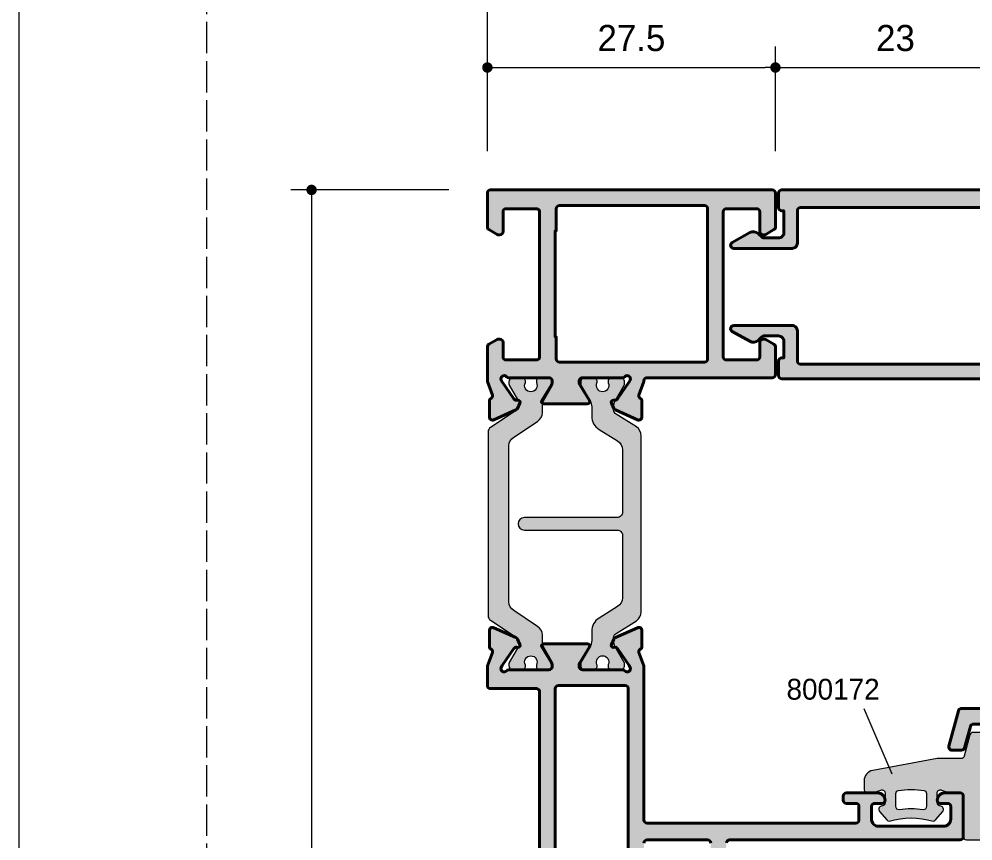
# Model space of a CAD drawing. Header units: millimetres. Extents: x -576 to 4430, y -1196 to 2690.
# Drawn here: x 0 to 91.4, y -254.7 to -176 of the extents above; entities that cross this region are included whole.
import ezdxf

# ---------------------------------------------------------------- set-up
doc = ezdxf.new("R2010")
doc.units = ezdxf.units.MM
doc.header["$LTSCALE"] = 0.25
doc.header["$MEASUREMENT"] = 0
doc.linetypes.add('ACAD_ISO02W100', pattern=[15, 12, -3])
doc.layers.get('0').update_dxf_attribs({"lineweight": 5})
doc.layers.get('Defpoints').update_dxf_attribs({"lineweight": 5})
for name, color, linetype, lineweight in [('01_Aluminum', 4, 'Continuous', 40), ('01_Dimension', 251, 'Continuous', 9), ('01_Fill Plastic', 253, 'Continuous', 0), ('01_Fill Polyamide', 10, 'Continuous', 0), ('01_Plastic', 3, 'Continuous', 20), ('01_Polyamide', 201, 'Continuous', 20), ('01_Text', 40, 'Continuous', 25)]:
    doc.layers.add(name, color=color, linetype=linetype, lineweight=lineweight)
doc.layers.add('01_Fill Aluminum', color=7, linetype='Continuous', lineweight=0, true_color=0xdcdcdc)
doc.layers.add('02_Block Frame', color=7, linetype='Continuous', lineweight=5, true_color=0xe2001a, plot=False)
doc.styles.add('Aluk Text', font='GOTHIC.TTF')
doc.dimstyles.new('ALUK Manual 1-1', dxfattribs={"dimtxt": 2.5, "dimasz": 1, "dimexe": 2, "dimexo": 4, "dimgap": 1.5, "dimtad": 3, "dimdec": 1, "dimdsep": 46, "dimtxsty": 'Aluk Text', "dimblk": 'DOT', "dimcen": 0, "dimclrd": 256, "dimclre": 256, "dimclrt": 2, "dimaunit": 1, "dimadec": 0, "dimazin": 0, "dimtfac": 0.7, "dimtdec": 1, "dimtmove": 0, "dimatfit": 3, "dimldrblk": 'DOT', "dimfxl": 1, "dimtolj": 2, "dimlwd": -1, "dimlwe": -1, "dimarcsym": 0})

# ---------------------------------------------------------------- blocks, each defined once
blk = doc.blocks.new('U10000')
at = {"layer": '01_Fill Aluminum', "ltscale": 0.25}
h = blk.add_hatch(color=256, dxfattribs=at)
h.dxf.hatch_style = 1
h.paths.add_polyline_path([(96.499, 9.6, 0.585524), (96.195, 9.771), (94.677, 8.844, -0.137872), (94.52, 8.8), (94.299, 8.8, -0.414214), (93.999, 9.1), (93.999, 12.953, 0.213411), (93.899, 13.176, -0.85546), (94.221, 13.674), (94.404, 13.593), (96.033, 12.468, -0.267949), (96.161, 12.197), (96.152, 12.082, 0.57735), (96.437, 11.885), (96.944, 12.126, 0.177976), (97.089, 12.274), (98.04, 14.383, 0.544467), (97.763, 14.804), (96.184, 14.794, 0.303984), (95.968, 14.647, -0.402738), (95.67, 14.514), (94.369, 14.982, 0.086513), (94.267, 15), (79.599, 15, -0.414214), (79.299, 15.3), (79.299, 35.3, -0.414214), (79.599, 35.6), (80.899, 35.6, -0.414214), (81.199, 35.3), (81.199, 34.4, 0.414214), (81.499, 34.1), (81.899, 34.1, 0.414214), (82.199, 34.4), (82.199, 37.4, 0.414214), (81.499, 38.1, 0.414214), (81.199, 37.8), (81.199, 37.1, -0.414214), (80.899, 36.8), (79.699, 36.8, -0.414214), (78.999, 37.5), (78.999, 43.7, -0.414214), (79.699, 44.4), (80.899, 44.4, -0.414214), (81.199, 44.1), (81.199, 43.4, 0.414214), (81.499, 43.1, 0.414214), (82.199, 43.8), (82.199, 45.3, 0.414214), (81.899, 45.6), (77.999, 45.6, 0.414214), (77.699, 45.3), (77.699, 23.196, -0.391837), (77.422, 22.897), (77.122, 22.897, 0.391837), (76.199, 21.9), (76.199, 21.7, 0.414214), (76.499, 21.4), (77.399, 21.4, -0.414214), (77.699, 21.1), (77.699, 15.3, -0.414214), (77.399, 15), (70.232, 15, 0.086513), (70.131, 14.982), (68.829, 14.514, -0.392793), (68.534, 14.64), (68.528, 14.654, 0.294413), (68.315, 14.794), (66.736, 14.804, 0.548619), (66.461, 14.379), (67.41, 12.274, 0.177976), (67.555, 12.126), (68.062, 11.885, 0.717549), (68.351, 12.131, -0.329769), (68.466, 12.468), (70.095, 13.593), (70.278, 13.674, -0.855531), (70.6, 13.176, 0.213411), (70.5, 12.953), (70.5, 9.1, -0.414214), (70.2, 8.8), (69.979, 8.8, -0.137872), (69.822, 8.844), (68.304, 9.771, 0.585524), (68, 9.6), (68, 5.4, 0.585524), (68.304, 5.229), (69.822, 6.156, -0.137872), (69.979, 6.2), (70.2, 6.2, -0.414214), (70.5, 5.9), (70.5, 2.047, 0.213411), (70.6, 1.824, -0.85546), (70.278, 1.326), (70.095, 1.407), (68.466, 2.532, -0.267949), (68.338, 2.803), (68.347, 2.918, 0.57735), (68.062, 3.115), (67.555, 2.874, 0.177976), (67.41, 2.726), (66.46, 0.617, 0.544467), (66.736, 0.196), (68.315, 0.206, 0.303984), (68.531, 0.353, -0.402738), (68.829, 0.486), (70.131, 0.018, 0.086513), (70.232, 0), (72, 0, 0.414214), (72.3, 0.3), (72.3, 4.7, -0.414214), (72.6, 5), (91.899, 5, -0.414214), (92.199, 4.7), (92.199, 0.3, 0.414214), (92.499, 0), (94.267, 0, 0.086513), (94.369, 0.018), (95.67, 0.486, -0.392793), (95.965, 0.36), (95.971, 0.346, 0.294413), (96.184, 0.206), (97.763, 0.196, 0.548619), (98.038, 0.621), (97.089, 2.726, 0.177976), (96.944, 2.874), (96.437, 3.115, 0.717549), (96.148, 2.869, -0.329769), (96.033, 2.532), (94.404, 1.407), (94.221, 1.326, -0.855531), (93.899, 1.824, 0.213411), (93.999, 2.047), (93.999, 5.9, -0.414214), (94.299, 6.2), (94.52, 6.2, -0.137872), (94.677, 6.156), (96.195, 5.229, 0.585524), (96.499, 5.4)])
h.paths.add_polyline_path([(72, 13.2, -0.414214), (72.3, 13.5), (92.199, 13.5, -0.414214), (92.499, 13.2), (92.499, 6.8, -0.414214), (92.199, 6.5), (72.3, 6.5, -0.414214), (72, 6.8)], flags=16)
h = blk.add_hatch(color=256, dxfattribs=at)
h.dxf.hatch_style = 1
h.paths.add_polyline_path([(140, 27.3, 0.414214), (139.7, 27.6), (136.45, 27.6, 0.267949), (136.191, 27.45), (135.74, 26.67, 0.131652), (135.7, 26.52, 0.569051), (136, 26.1), (137.9, 26.1, -0.414214), (138.2, 25.8), (138.2, 22.9, -0.414214), (137.9, 22.6), (124, 22.6, -0.414214), (123.7, 22.9), (123.7, 25.8, -0.414214), (124, 26.1), (125.4, 26.1, 0.414214), (125.7, 26.4, 0.240277), (125.66, 26.67), (125.209, 27.45, 0.267949), (124.949, 27.6), (122.3, 27.6, 0.414214), (122, 27.3), (122, 15.299, -0.398616), (121.716, 15, 0.073042), (121.63, 14.982), (120.329, 14.514, -0.392793), (120.034, 14.64), (120.028, 14.654, 0.294413), (119.815, 14.794), (118.236, 14.804, 0.548619), (117.961, 14.379), (118.91, 12.274, 0.177976), (119.055, 12.126), (119.562, 11.885, 0.717549), (119.851, 12.131, -0.329769), (119.966, 12.468), (121.595, 13.593), (121.778, 13.674, -0.855531), (122.1, 13.176, 0.213411), (122, 12.953), (122, 9.1, -0.414214), (121.7, 8.8), (121.479, 8.8, -0.137872), (121.322, 8.844), (119.804, 9.771, 0.585524), (119.5, 9.6), (119.5, 5.4, 0.585524), (119.804, 5.229), (121.322, 6.156, -0.137872), (121.479, 6.2), (121.7, 6.2, -0.414214), (122, 5.9), (122, 2.047, 0.213411), (122.1, 1.824, -0.85546), (121.778, 1.326), (121.595, 1.407), (119.966, 2.532, -0.267949), (119.838, 2.803), (119.847, 2.918, 0.57735), (119.562, 3.115), (119.055, 2.874, 0.177976), (118.91, 2.726), (117.959, 0.617, 0.544467), (118.236, 0.196), (119.815, 0.206, 0.303984), (120.031, 0.353, -0.402738), (120.329, 0.486), (121.63, 0.018, 0.086513), (121.732, 0), (124.949, 0, 0.26795), (125.209, 0.15), (125.66, 0.93, 0.131652), (125.7, 1.08, 0.569051), (125.4, 1.5), (124, 1.5, -0.414214), (123.7, 1.8), (123.7, 4.7, -0.414214), (124, 5), (137.9, 5, -0.414214), (138.2, 4.7), (138.2, 1.8, -0.414214), (137.9, 1.5), (136, 1.5, 0.414214), (135.7, 1.2, 0.240277), (135.74, 0.93), (136.191, 0.15, 0.267949), (136.45, 0), (139.7, 0, 0.414214), (140, 0.3)])
h.paths.add_polyline_path([(123.501, 6.9), (123.501, 20.8, -0.414214), (123.801, 21.1), (138.201, 21.1, -0.414214), (138.501, 20.8), (138.501, 6.9, -0.414214), (138.201, 6.6), (136.101, 6.6), (136.101, 6.5), (125.901, 6.5), (125.901, 6.6), (123.801, 6.6, -0.414214)], flags=16)
at = {"layer": '01_Fill Polyamide', "ltscale": 0.25}
h = blk.add_hatch(color=256, dxfattribs=at)
h.dxf.hatch_style = 1
h.paths.add_polyline_path([(121.503, 11.586, 0.109552), (121.588, 11.567), (121.7, 11.567, 0.414214), (121.9, 11.767), (121.9, 12.142, 0.267949), (122, 12.315), (122, 12.742, 0.414214), (121.6, 13.142), (121.393, 13.142, 0.131571), (121.293, 13.115), (119.798, 12.253, -0.131571), (119.198, 12.092), (118.927, 12.092, -0.258618), (118.503, 12.327), (117.287, 14.272, 0.258618), (116.439, 14.742), (99.56, 14.742, 0.258618), (98.712, 14.272), (97.496, 12.327, -0.258618), (97.072, 12.092), (96.801, 12.092, -0.131571), (96.201, 12.253), (94.706, 13.115, 0.131571), (94.606, 13.142), (94.4, 13.142, 0.414214), (94, 12.742), (94, 12.315, 0.267949), (94.1, 12.142), (94.1, 11.767, 0.414214), (94.3, 11.567), (94.411, 11.567, 0.109552), (94.496, 11.586, -0.548663), (95.35, 11.042, -0.548663), (94.496, 10.498, 0.109552), (94.411, 10.517), (94.3, 10.517, 0.414214), (94.1, 10.317), (94.1, 9.942, 0.267949), (94, 9.769), (94, 9.342, 0.414214), (94.4, 8.942), (94.606, 8.942, 0.131571), (94.706, 8.969), (96.201, 9.832, -0.131571), (96.801, 9.992), (97.682, 9.992, 0.258618), (98.954, 10.697), (100.063, 12.472, -0.258618), (100.911, 12.942), (106.9, 12.942, -0.414214), (107.4, 12.442), (107.4, 3.542, 1), (108.6, 3.542), (108.6, 12.442, -0.414214), (109.1, 12.942), (115.088, 12.942, -0.258618), (115.936, 12.472), (117.045, 10.697, 0.258618), (118.317, 9.992), (119.198, 9.992, -0.131571), (119.798, 9.832), (121.293, 8.969, 0.131571), (121.393, 8.942), (121.6, 8.942, 0.414214), (122, 9.342), (122, 9.769, 0.267949), (121.9, 9.942), (121.9, 10.317, 0.414214), (121.7, 10.517), (121.588, 10.517, 0.109552), (121.503, 10.498, -0.548663), (120.65, 11.042, -0.548663)])
h.paths.add_polyline_path([(121.534, 4.693), (121.694, 4.693, 0.414214), (121.894, 4.893), (121.894, 5.268), (121.994, 5.268), (121.994, 5.868, 0.414214), (121.594, 6.268), (121.385, 6.268, 0.137888), (121.281, 6.239), (119.788, 5.376, -0.131829), (119.387, 5.268), (118.654, 5.268, 0.252853), (117.818, 4.816), (116.313, 2.52, -0.252853), (115.477, 2.068), (100.511, 2.068, -0.252853), (99.674, 2.52), (98.169, 4.816, 0.252853), (97.333, 5.268), (96.6, 5.268, -0.131829), (96.2, 5.376), (94.699, 6.244, 0.125779), (94.603, 6.268), (94.394, 6.268, 0.414214), (93.994, 5.868), (93.994, 5.268), (94.094, 5.268), (94.094, 4.893, 0.414214), (94.294, 4.693), (94.453, 4.693, -0.571287), (95.344, 4.168, -0.571287), (94.453, 3.643), (94.294, 3.643, 0.414214), (94.094, 3.443), (94.094, 3.068), (93.994, 3.068), (93.994, 2.468, 0.414214), (94.394, 2.068), (94.603, 2.068, 0.137888), (94.707, 2.097), (96.23, 2.978, -0.397189), (97.125, 2.767), (98.756, 0.293, 0.252157), (99.173, 0.068), (116.814, 0.068, 0.252157), (117.232, 0.293), (118.862, 2.767, -0.397189), (119.758, 2.978), (121.289, 2.093, 0.125779), (121.385, 2.068), (121.594, 2.068, 0.414214), (121.994, 2.468), (121.994, 3.068), (121.894, 3.068), (121.894, 3.443, 0.414214), (121.694, 3.643), (121.534, 3.643, -0.571287), (120.644, 4.168, -0.571287)])
at = {"layer": '01_Aluminum'}
for points in [[(77.399, 15, 0.414214), (77.699, 15.3), (77.699, 21.1, 0.414214), (77.399, 21.4)], [(77.422, 22.897, 0.391837), (77.699, 23.196), (77.699, 45.3, -0.414214), (77.999, 45.6), (81.899, 45.6, -0.414214), (82.199, 45.3), (82.199, 43.8, -0.414214), (81.499, 43.1, -0.414214), (81.199, 43.4), (81.199, 44.1, 0.414214), (80.899, 44.4), (79.699, 44.4, 0.414214), (78.999, 43.7), (78.999, 37.5, 0.414214), (79.699, 36.8), (80.899, 36.8, 0.414214), (81.199, 37.1), (81.199, 37.8, -0.414214), (81.499, 38.1, -0.414214), (82.199, 37.4), (82.199, 34.4, -0.414214), (81.899, 34.1), (81.499, 34.1, -0.414214), (81.199, 34.4), (81.199, 35.3, 0.414214), (80.899, 35.6), (79.599, 35.6, 0.414214), (79.299, 35.3), (79.299, 15.3, 0.414214), (79.599, 15), (94.267, 15, -0.086513), (94.369, 14.982), (95.67, 14.514, 0.392793), (95.965, 14.64), (95.971, 14.654, -0.294413), (96.184, 14.794), (97.763, 14.804, -0.548619), (98.038, 14.379), (97.089, 12.274, -0.177976), (96.944, 12.126), (96.437, 11.885, -0.57735), (96.152, 12.082), (96.161, 12.197, 0.267949), (96.033, 12.468), (94.404, 13.593), (94.221, 13.674, 0.85546), (93.899, 13.176, -0.213411), (93.999, 12.953), (93.999, 9.1, 0.414214), (94.299, 8.8), (94.52, 8.8, 0.137872), (94.677, 8.844), (96.195, 9.771, -0.585524), (96.499, 9.6), (96.499, 5.4, -0.585524), (96.195, 5.229), (94.677, 6.156, 0.137872), (94.52, 6.2), (94.299, 6.2, 0.414214), (93.999, 5.9), (93.999, 2.047, -0.213411), (93.899, 1.824, 0.85546), (94.221, 1.326), (94.404, 1.407), (96.033, 2.532, 0.267949), (96.161, 2.803), (96.152, 2.918, -0.57735), (96.437, 3.115), (96.944, 2.874, -0.177976), (97.089, 2.726), (98.038, 0.621, -0.548619), (97.763, 0.196), (96.184, 0.206, -0.294413), (95.971, 0.346), (95.965, 0.36, 0.392793), (95.67, 0.486), (94.369, 0.018, -0.086513), (94.267, 0), (92.499, 0, -0.414214), (92.199, 0.3), (92.199, 4.7, 0.414214), (91.899, 5), (72.6, 5, 0.414214)]]:
    blk.add_lwpolyline(points, format="xyb", dxfattribs=at)
for points in [[(121.322, 8.844, 0.137872), (121.479, 8.8), (121.7, 8.8, 0.414214), (122, 9.1), (122, 12.953, -0.213411), (122.1, 13.176, 0.85546), (121.778, 13.674), (121.595, 13.593), (119.966, 12.468, 0.267949), (119.838, 12.197), (119.847, 12.082, -0.57735), (119.562, 11.885), (119.055, 12.126, -0.177976), (118.91, 12.274), (117.961, 14.379, -0.548619), (118.236, 14.804), (119.815, 14.794, -0.294413), (120.028, 14.654), (120.034, 14.64, 0.392793), (120.329, 14.514), (121.63, 14.982, -0.073042), (121.716, 15, 0.398616), (122, 15.299), (122, 27.3, -0.414214), (122.3, 27.6), (124.949, 27.6, -0.267949), (125.209, 27.45), (125.66, 26.67, -0.131652), (125.7, 26.52), (125.7, 26.4, -0.414214), (125.4, 26.1), (124, 26.1, 0.414214), (123.7, 25.8), (123.7, 22.9, 0.414214), (124, 22.6), (137.9, 22.6, 0.414214), (138.2, 22.9), (138.2, 25.8, 0.414214), (137.9, 26.1), (136, 26.1, -0.414214), (135.7, 26.4), (135.7, 26.52, -0.131652), (135.74, 26.67), (136.191, 27.45, -0.267949), (136.45, 27.6), (139.7, 27.6, -0.414214), (140, 27.3), (140, 0.3, -0.414214), (139.7, 0), (136.45, 0, -0.267949), (136.191, 0.15), (135.74, 0.93, -0.131652), (135.7, 1.08), (135.7, 1.2, -0.414214), (136, 1.5), (137.9, 1.5, 0.414214), (138.2, 1.8), (138.2, 4.7, 0.414214), (137.9, 5), (124, 5, 0.414214), (123.7, 4.7), (123.7, 1.8, 0.414214), (124, 1.5), (125.4, 1.5, -0.414214), (125.7, 1.2), (125.7, 1.08, -0.131652), (125.66, 0.93), (125.209, 0.15, -0.267949), (124.949, 0), (121.732, 0, -0.086513), (121.63, 0.018), (120.329, 0.486, 0.392793), (120.034, 0.36), (120.028, 0.346, -0.294413), (119.815, 0.206), (118.236, 0.196, -0.548619), (117.961, 0.621), (118.91, 2.726, -0.177976), (119.055, 2.874), (119.562, 3.115, -0.57735), (119.847, 2.918), (119.838, 2.803, 0.267949), (119.966, 2.532), (121.595, 1.407), (121.778, 1.326, 0.85546), (122.1, 1.824, -0.213411), (122, 2.047), (122, 5.9, 0.414214), (121.7, 6.2), (121.479, 6.2, 0.137872), (121.322, 6.156), (119.804, 5.229, -0.585524), (119.5, 5.4), (119.5, 9.6, -0.585524), (119.804, 9.771)], [(138.501, 20.8), (138.501, 6.9, -0.414214), (138.201, 6.6), (136.101, 6.6), (136.101, 6.5), (125.901, 6.5), (125.901, 6.6), (123.801, 6.6, -0.414214), (123.501, 6.9), (123.501, 20.8, -0.414214), (123.801, 21.1), (138.201, 21.1, -0.414214)], [(72.3, 6.5, -0.414214), (72, 6.8), (72, 13.2, -0.414214), (72.3, 13.5), (92.199, 13.5, -0.414214), (92.499, 13.2), (92.499, 6.8, -0.414214), (92.199, 6.5)]]:
    blk.add_lwpolyline(points, format="xyb", close=True, dxfattribs=at)
at = {"layer": '01_Polyamide'}
for points in [[(118.503, 12.327, 0.258618), (118.927, 12.092), (119.198, 12.092, 0.131571), (119.798, 12.253), (121.293, 13.115, -0.131571), (121.393, 13.142), (121.6, 13.142, -0.414214), (122, 12.742), (122, 12.315, -0.267949), (121.9, 12.142), (121.9, 11.767, -0.414214), (121.7, 11.567), (121.588, 11.567, -0.109552), (121.503, 11.586, 0.548663), (120.65, 11.042, 0.548663), (121.503, 10.498, -0.109552), (121.588, 10.517), (121.7, 10.517, -0.414214), (121.9, 10.317), (121.9, 9.942, -0.267949), (122, 9.769), (122, 9.342, -0.414214), (121.6, 8.942), (121.393, 8.942, -0.131571), (121.293, 8.969), (119.798, 9.832, 0.131571), (119.198, 9.992), (118.317, 9.992, -0.258618), (117.045, 10.697), (115.936, 12.472, 0.258618), (115.088, 12.942), (109.1, 12.942, 0.414214), (108.6, 12.442), (108.6, 3.542, -1), (107.4, 3.542), (107.4, 12.442, 0.414214), (106.9, 12.942), (100.911, 12.942, 0.258618), (100.063, 12.472), (98.954, 10.697, -0.258618), (97.682, 9.992), (96.801, 9.992, 0.131571), (96.201, 9.832), (94.706, 8.969, -0.131571), (94.606, 8.942), (94.4, 8.942, -0.414214), (94, 9.342), (94, 9.769, -0.267949), (94.1, 9.942), (94.1, 10.317, -0.414214), (94.3, 10.517), (94.411, 10.517, -0.109552), (94.496, 10.498, 0.548663), (95.35, 11.042, 0.548663), (94.496, 11.586, -0.109552), (94.411, 11.567), (94.3, 11.567, -0.414214), (94.1, 11.767), (94.1, 12.142, -0.267949), (94, 12.315), (94, 12.742, -0.414214), (94.4, 13.142), (94.606, 13.142, -0.131571), (94.706, 13.115), (96.201, 12.253, 0.131571), (96.801, 12.092), (97.072, 12.092, 0.258618), (97.496, 12.327), (98.712, 14.272, -0.258618), (99.56, 14.742), (116.439, 14.742, -0.258618), (117.287, 14.272)], [(117.232, 0.293, -0.252157), (116.814, 0.068), (99.173, 0.068), (99.173, 0.068, -0.252157), (98.756, 0.293), (97.125, 2.767, 0.397189), (96.23, 2.978), (94.699, 2.093, -0.125779), (94.603, 2.068), (94.394, 2.068, -0.414214), (93.994, 2.468), (93.994, 3.068), (94.094, 3.068), (94.094, 3.443, -0.414214), (94.294, 3.643), (94.453, 3.643, 0.571287), (95.344, 4.168, 0.571287), (94.453, 4.693), (94.294, 4.693, -0.414214), (94.094, 4.893), (94.094, 5.268), (93.994, 5.268), (93.994, 5.868, -0.414214), (94.394, 6.268), (94.603, 6.268, -0.125779), (94.699, 6.244), (96.2, 5.376, 0.131829), (96.6, 5.268), (97.333, 5.268, -0.252853), (98.169, 4.816), (99.674, 2.52, 0.252853), (100.511, 2.068), (100.511, 2.068), (115.477, 2.068), (115.477, 2.068, 0.252853), (116.313, 2.52), (117.818, 4.816, -0.252853), (118.654, 5.268), (119.387, 5.268, 0.131829), (119.788, 5.376), (121.289, 6.244, -0.125779), (121.385, 6.268), (121.594, 6.268, -0.414214), (121.994, 5.868), (121.994, 5.268), (121.894, 5.268), (121.894, 4.893, -0.414214), (121.694, 4.693), (121.534, 4.693, 0.571287), (120.644, 4.168, 0.571287), (121.534, 3.643), (121.694, 3.643, -0.414214), (121.894, 3.443), (121.894, 3.068), (121.994, 3.068), (121.994, 2.468, -0.414214), (121.594, 2.068), (121.385, 2.068, -0.125779), (121.289, 2.093), (119.758, 2.978, 0.397189), (118.862, 2.767)]]:
    blk.add_lwpolyline(points, format="xyb", close=True, dxfattribs=at)
blk = doc.blocks.new('800172')
at = {"layer": '01_Fill Plastic', "ltscale": 0.25}
h = blk.add_hatch(color=256, dxfattribs=at)
h.dxf.hatch_style = 1
h.paths.add_polyline_path([(9, 7.698, 0.414214), (8.7, 7.998), (-1, 7.998, 0.414214), (-1.3, 7.698), (-1.3, 5.3, 0.414214), (-1, 5), (2.9, 5, -0.414214), (3.2, 4.7), (3.2, 3.677), (3.482, 2.903, -0.520567), (3.2, 2.5), (2.243, 2.5, -0.354119), (1.95, 2.738), (1.923, 2.862, 0.565773), (1.437, 3.03), (0.607, 2.334, 0.221695), (0.5, 2.104, -0.14259), (0.5, -2.104, 0.221695), (0.607, -2.334), (1.437, -3.03, 0.565773), (1.923, -2.862), (1.95, -2.738, -0.354119), (2.243, -2.5), (3.2, -2.5, -0.520567), (3.482, -2.903), (3.2, -3.677), (3.2, -4.2, 0.414214), (3.5, -4.5), (4.369, -4.5, 0.361399), (5.352, -3.683), (6.5, 2.5), (6.5, 4.797, -0.339454), (6.722, 5.086), (8.778, 5.637, 0.339454), (9, 5.927)])
h.paths.add_polyline_path([(3.112, 1.5, -0.371963), (3.409, 1.244, -0.073318), (3.409, -1.244, -0.371963), (3.112, -1.5), (1.918, -1.5, -0.45474), (1.621, -1.159, 0.068286), (1.621, 1.159, -0.45474), (1.918, 1.5)], flags=16)
at = {"layer": '01_Plastic'}
for points in [[(0.607, -2.334, -0.221695), (0.5, -2.104, 0.14259), (0.5, 2.104, -0.221695), (0.607, 2.334), (1.437, 3.03, -0.565773), (1.923, 2.862), (1.95, 2.738, 0.354119), (2.243, 2.5), (3.2, 2.5, 0.520567), (3.482, 2.903), (3.2, 3.677), (3.2, 4.7, 0.414214), (2.9, 5), (-1, 5, -0.414214), (-1.3, 5.3), (-1.3, 7.698, -0.414214), (-1, 7.998), (8.7, 7.998, -0.414214), (9, 7.698), (9, 5.927, -0.339454), (8.778, 5.637), (6.722, 5.086, 0.339454), (6.5, 4.797), (6.5, 2.5), (5.352, -3.683, -0.361399), (4.369, -4.5), (3.5, -4.5, -0.414214), (3.2, -4.2), (3.2, -3.677), (3.482, -2.903, 0.520567), (3.2, -2.5), (2.243, -2.5, 0.354119), (1.95, -2.738), (1.923, -2.862, -0.565773), (1.437, -3.03)], [(1.918, -1.5, -0.45474), (1.621, -1.159, 0.068286), (1.621, 1.159, -0.45474), (1.918, 1.5), (3.112, 1.5, -0.371963), (3.409, 1.244, -0.073318), (3.409, -1.244, -0.371963), (3.112, -1.5)]]:
    blk.add_lwpolyline(points, format="xyb", close=True, dxfattribs=at)
blk = doc.blocks.new('#K-005 _ #A0-010')
at = {"layer": '01_Fill Aluminum', "ltscale": 0.25}
h = blk.add_hatch(color=256, dxfattribs=at)
h.dxf.hatch_style = 1
h.paths.add_polyline_path([(9.05, 27.703, 0.414214), (8.75, 28.003), (-63.55, 28.003, 0.414214), (-63.85, 27.703), (-63.85, 25.405, 0.414214), (-63.55, 25.105), (-62.95, 25.105, 0.414214), (-62.65, 25.405), (-62.65, 26.305, -0.414214), (-62.35, 26.605), (-61.65, 26.605, -0.414214), (-61.35, 26.305), (-61.35, 19.305, -0.414214), (-61.65, 19.005), (-62.35, 19.005, -0.414214), (-62.65, 19.305), (-62.65, 20.205, 0.414214), (-62.95, 20.505), (-63.55, 20.505, 0.414214), (-63.85, 20.205), (-63.85, 18.805, 0.414214), (-62.85, 17.805), (-60.95, 17.805, 0.414214), (-59.95, 18.805), (-59.95, 25.503, -0.414214), (-59.45, 26.003), (-42.45, 26.003, -0.414214), (-42.15, 25.703), (-42.15, 23.965, -0.339454), (-42.372, 23.675), (-44.428, 23.124, 0.339454), (-44.65, 22.835), (-44.65, 21.903, 0.493145), (-44.272, 21.613), (-40.872, 22.524, 0.339454), (-40.65, 22.814), (-40.65, 25.703, -0.414214), (-40.35, 26.003), (-9.35, 26.003, -0.414214), (-9.05, 25.703), (-9.05, 5.6, 0.414214), (-8.75, 5.3), (-7.35, 5.3, 0.414214), (-7.05, 5.6), (-7.05, 5.8), (-5.45, 5.8, -0.414214), (-4.95, 5.3), (-4.95, 3.893, -0.198912), (-5.038, 3.68), (-5.347, 3.371, 0.337025), (-5.461, 2.532), (-4.51, 0.851, 0.768134), (-3.95, 1), (-3.95, 6.6, 0.414214), (-4.45, 7.1), (-7.35, 7.1, -0.414214), (-7.65, 7.4), (-7.65, 26.003, -0.414214), (-7.35, 26.303), (7.05, 26.303, -0.414214), (7.35, 26.003), (7.35, 7.4, -0.414214), (7.05, 7.1), (3.95, 7.1, 0.414214), (3.45, 6.6), (3.45, 1, 0.773467), (4.012, 0.854), (4.961, 2.532, 0.337025), (4.847, 3.371), (4.538, 3.68, -0.198912), (4.45, 3.893), (4.45, 5.3, -0.414214), (4.95, 5.8), (7.05, 5.8), (7.05, 5.6, 0.414214), (7.35, 5.3), (8.75, 5.3, 0.414214), (9.05, 5.6)])
at = {"layer": '01_Aluminum'}
blk.add_lwpolyline([(3.45, 6.6), (3.45, 1, 0.768134), (4.01, 0.851), (4.961, 2.532, 0.337025), (4.847, 3.371), (4.538, 3.68, -0.198912), (4.45, 3.893), (4.45, 5.3, -0.414214), (4.95, 5.8), (7.05, 5.8), (7.05, 5.6, 0.414214), (7.35, 5.3), (8.75, 5.3, 0.414214), (9.05, 5.6), (9.05, 27.703, 0.414214), (8.75, 28.003), (-63.55, 28.003, 0.414214), (-63.85, 27.703), (-63.85, 25.405, 0.414214), (-63.55, 25.105), (-62.95, 25.105, 0.414214), (-62.65, 25.405), (-62.65, 26.305, -0.414214), (-62.35, 26.605), (-61.65, 26.605, -0.414214), (-61.35, 26.305), (-61.35, 19.305, -0.414214), (-61.65, 19.005), (-62.35, 19.005, -0.414214), (-62.65, 19.305), (-62.65, 20.205, 0.414214), (-62.95, 20.505), (-63.55, 20.505, 0.414214), (-63.85, 20.205), (-63.85, 18.805, 0.414214), (-62.85, 17.805), (-60.95, 17.805, 0.414214), (-59.95, 18.805), (-59.95, 25.503, -0.414214), (-59.45, 26.003), (-42.45, 26.003, -0.414214), (-42.15, 25.703), (-42.15, 23.965, -0.339454), (-42.372, 23.675), (-44.428, 23.124, 0.339454), (-44.65, 22.835), (-44.65, 21.903, 0.493145), (-44.272, 21.613), (-40.872, 22.524, 0.339454), (-40.65, 22.814), (-40.65, 25.703, -0.414214), (-40.35, 26.003), (-9.35, 26.003, -0.414214), (-9.05, 25.703), (-9.05, 5.6, 0.414214), (-8.75, 5.3), (-7.35, 5.3, 0.414214), (-7.05, 5.6), (-7.05, 5.8), (-5.45, 5.8, -0.414214), (-4.95, 5.3), (-4.95, 3.893, -0.198912), (-5.038, 3.68), (-5.347, 3.371, 0.337025), (-5.461, 2.532), (-4.51, 0.851, 0.768134), (-3.95, 1), (-3.95, 6.6, 0.414214), (-4.45, 7.1), (-7.35, 7.1, -0.414214), (-7.65, 7.4), (-7.65, 26.003, -0.414214), (-7.35, 26.303), (7.05, 26.303, -0.414214), (7.35, 26.003), (7.35, 7.4, -0.414214), (7.05, 7.1), (3.95, 7.1, 0.414214)], format="xyb", close=True, dxfattribs=at)
blk = doc.blocks.new('_Dot')
at = {"color": 0, "linetype": 'ByBlock', "lineweight": -2}
blk.add_line((-0.5, 0), (-1, 0), dxfattribs=at)
at = {"color": 0, "linetype": 'ByBlock', "const_width": 0.5}
blk.add_lwpolyline([(-0.25, 0, 1), (0.25, 0, 1)], format="xyb", close=True, dxfattribs=at)
blk = doc.blocks.new('*D243')
at = {"layer": '01_Dimension', "ltscale": 0.25, "transparency": 16777216}
for p, q in [((41.172, -192.347), (26.025, -192.347)), ((28.025, -193.347), (28.025, -331.347)), ((41.172, -332.347), (26.025, -332.347))]:
    blk.add_line(p, q, dxfattribs=at)
at = {"layer": 'Defpoints', "color": 0, "ltscale": 0.25, "transparency": 16777216}
for p in [(45.172, -192.347), (28.025, -332.347), (45.172, -332.347)]:
    blk.add_point(p, dxfattribs=at)
at = {"layer": '01_Dimension', "ltscale": 0.25, "transparency": 16777216}
for p, rotation in [((28.025, -192.347), 90), ((28.025, -332.347), 270)]:
    blk.add_blockref('_Dot', p, dxfattribs=dict(at, rotation=rotation))
at = {"layer": '01_Dimension', "color": 2, "ltscale": 0.25, "transparency": 16777216, "insert": (25.212, -262.347), "char_height": 2.5, "attachment_point": 5, "rotation": 90, "style": 'Aluk Text'}
blk.add_mtext('\\A2;140', dxfattribs=at)
blk = doc.blocks.new('*D149')
at = {"layer": '01_Dimension', "ltscale": 0.25, "transparency": 16777216}
for p, q in [((44.872, -188.647), (44.872, -178.614)), ((72.472, -188.647), (72.472, -178.614)), ((45.872, -180.614), (71.472, -180.614))]:
    blk.add_line(p, q, dxfattribs=at)
at = {"layer": 'Defpoints', "color": 0, "ltscale": 0.25, "transparency": 16777216}
for p in [(72.472, -180.614), (44.872, -192.647), (72.472, -192.647)]:
    blk.add_point(p, dxfattribs=at)
at = {"layer": '01_Dimension', "ltscale": 0.25, "transparency": 16777216, "rotation": 180}
blk.add_blockref('_Dot', (44.872, -180.614), dxfattribs=at)
at = {"layer": '01_Dimension', "ltscale": 0.25, "transparency": 16777216}
blk.add_blockref('_Dot', (72.472, -180.614), dxfattribs=at)
at = {"layer": '01_Dimension', "color": 2, "ltscale": 0.25, "transparency": 16777216, "insert": (58.672, -177.801), "char_height": 2.5, "attachment_point": 5, "style": 'Aluk Text'}
blk.add_mtext('\\A2;27.5', dxfattribs=at)
blk = doc.blocks.new('*D244')
at = {"layer": '01_Dimension', "ltscale": 0.25, "transparency": 16777216}
for p, q in [((72.472, -188.647), (72.472, -178.614)), ((95.475, -188.647), (95.475, -178.614)), ((73.472, -180.614), (94.475, -180.614))]:
    blk.add_line(p, q, dxfattribs=at)
at = {"layer": 'Defpoints', "color": 0, "ltscale": 0.25, "transparency": 16777216}
for p in [(95.475, -180.614), (72.472, -192.647), (95.475, -192.647)]:
    blk.add_point(p, dxfattribs=at)
at = {"layer": '01_Dimension', "ltscale": 0.25, "transparency": 16777216, "rotation": 180}
blk.add_blockref('_Dot', (72.472, -180.614), dxfattribs=at)
at = {"layer": '01_Dimension', "ltscale": 0.25, "transparency": 16777216}
blk.add_blockref('_Dot', (95.475, -180.614), dxfattribs=at)
at = {"layer": '01_Dimension', "color": 2, "ltscale": 0.25, "transparency": 16777216, "insert": (83.973, -177.801), "char_height": 2.5, "attachment_point": 5, "style": 'Aluk Text'}
blk.add_mtext('\\A2;23', dxfattribs=at)
blk = doc.blocks.new('*D245')
at = {"layer": '01_Dimension', "ltscale": 0.25, "transparency": 16777216}
for p, q in [((44.872, -188.647), (44.872, -171.018)), ((95.475, -188.647), (95.475, -171.018)), ((45.872, -173.018), (94.475, -173.018))]:
    blk.add_line(p, q, dxfattribs=at)
at = {"layer": 'Defpoints', "color": 0, "ltscale": 0.25, "transparency": 16777216}
for p in [(95.475, -173.018), (44.872, -192.647), (95.475, -192.647)]:
    blk.add_point(p, dxfattribs=at)
at = {"layer": '01_Dimension', "ltscale": 0.25, "transparency": 16777216, "rotation": 180}
blk.add_blockref('_Dot', (44.872, -173.018), dxfattribs=at)
at = {"layer": '01_Dimension', "ltscale": 0.25, "transparency": 16777216}
blk.add_blockref('_Dot', (95.475, -173.018), dxfattribs=at)
at = {"layer": '01_Dimension', "color": 2, "ltscale": 0.25, "transparency": 16777216, "insert": (70.173, -170.205), "char_height": 2.5, "attachment_point": 5, "style": 'Aluk Text'}
blk.add_mtext('\\A2;50.5', dxfattribs=at)
blk = doc.blocks.new('PAGE dispari')
at = {"layer": '02_Block Frame'}
blk.add_lwpolyline([(0, 0), (0, 297), (210, 297), (210, 0)], close=True, dxfattribs=at)
at = {"layer": '02_Block Frame', "linetype": 'ACAD_ISO02W100'}
blk.add_lwpolyline([(18, 15), (18, 282), (195, 282), (195, 15)], close=True, dxfattribs=at)

msp = doc.modelspace()

# ---------------------------------------------------------------- linework, layer by layer
at = {"layer": '01_Dimension', "ltscale": 0.25}
msp.add_line((80.938, -242.047), (83.612, -248.315), dxfattribs=at)

# ---------------------------------------------------------------- block references
msp.add_blockref('PAGE dispari', (0, -393))
at = {"layer": '01_Aluminum', "xscale": -1, "rotation": 270}
for name, p in [('U10000', (44.872, -332.347)), ('#K-005 _ #A0-010', (67.472, -201.397))]:
    msp.add_blockref(name, p, dxfattribs=at)
at = {"layer": '01_Plastic', "xscale": -1, "rotation": 270}
msp.add_blockref('800172', (85.472, -253.348), dxfattribs=at)

# ---------------------------------------------------------------- texts
at = {"layer": '01_Text', "style": 'Aluk Text'}
msp.add_text('800172 ', height=2, dxfattribs=at).set_placement((73.532, -241.207))

# ---------------------------------------------------------------- dimensions: what is measured, and where the dimension line sits
at = {"layer": '01_Dimension', "ltscale": 0.25}
for base, p2, text, picture, middle in [((95.475, -173.018), (95.475, -192.647), '50.5', '*D245', (70.173, -170.205)), ((72.472, -180.614), (72.472, -192.647), '27.5', '*D149', (58.672, -177.801))]:
    dim = msp.add_linear_dim(base=base, p1=(44.872, -192.647), p2=p2, text=text, dimstyle='ALUK Manual 1-1', dxfattribs=at)
    dim.commit()
    dim.dimension.update_dxf_attribs({"geometry": picture, "text_midpoint": middle})
dim = msp.add_linear_dim(base=(95.475, -180.614), p1=(72.472, -192.647), p2=(95.475, -192.647), dimstyle='ALUK Manual 1-1', dxfattribs=at)
dim.commit()
dim.dimension.update_dxf_attribs({"geometry": '*D244', "text_midpoint": (83.973, -177.801)})
dim = msp.add_linear_dim(base=(28.025, -332.347), p1=(45.172, -192.347), p2=(45.172, -332.347), angle=270, dimstyle='ALUK Manual 1-1', dxfattribs=at)
dim.commit()
dim.dimension.update_dxf_attribs({"geometry": '*D243', "text_midpoint": (28.025, -262.347), "dimtype": 160})

doc.saveas('drawing.dxf')
